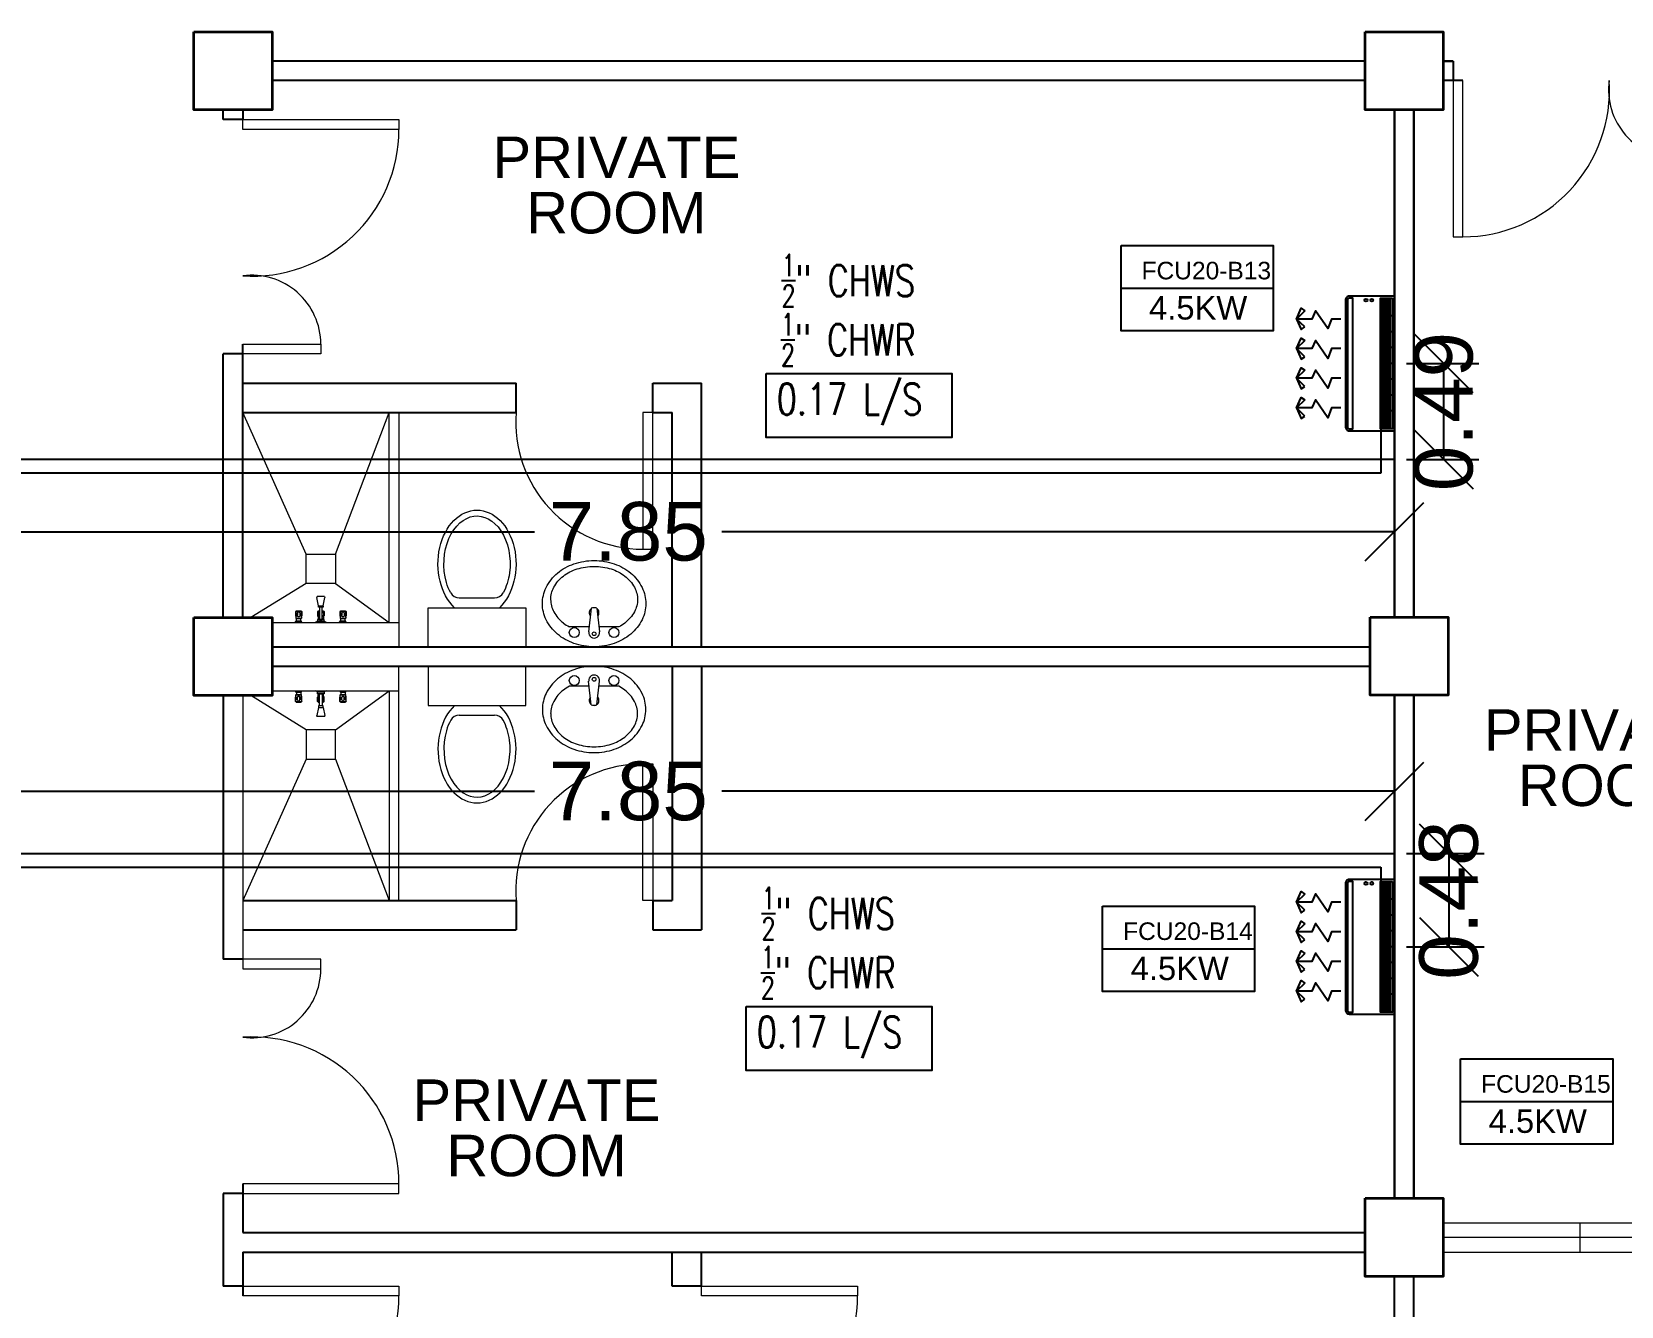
# Model space of a CAD drawing. Header units: millimetres. Extents: x 5 to 598, y 3 to 339.
# Drawn here: x 252.94 to 261.08, y 182.66 to 189.18 of the extents above; entities that cross this region are included whole.
import ezdxf

# ---------------------------------------------------------------- set-up
doc = ezdxf.new("R2010")
doc.units = ezdxf.units.MM
doc.header["$MEASUREMENT"] = 0
for name, color, linetype in [('AIR', 7, 'Continuous'), ('fcu line', 7, 'Continuous'), ('fcu return', 7, 'Continuous'), ('label', 7, 'Continuous'), ('Legends', 7, 'Continuous'), ('pipe label', 7, 'Continuous')]:
    doc.layers.add(name, color=color, linetype=linetype)
doc.styles.add('Arch-Dim', font='simplex.shx', dxfattribs={"width": 0.75})
doc.styles.get("Standard").update_dxf_attribs({"font": 'arial.ttf'})
doc.styles.add('SWISSLT175', font='swissl.ttf', dxfattribs={"height": 0.175})
doc.dimstyles.new('Copy of dimension', dxfattribs={"dimtxt": 0.3, "dimasz": 0.3, "dimexe": 0.18, "dimexo": 0.0625, "dimgap": 0.09, "dimtad": 0, "dimzin": 0, "dimdsep": 46, "dimtxsty": 'Standard', "dimblk": 'OBLIQUE', "dimcen": 0.09, "dimclrd": 256, "dimclre": 256, "dimclrt": 256, "dimadec": 0, "dimazin": 0, "dimtfac": 1, "dimtofl": 0, "dimtmove": 0, "dimatfit": 3, "dimldrblk": 'OBLIQUE', "dimfxl": 1, "dimtolj": 1, "dimtzin": 0, "dimarcsym": 0})

# ---------------------------------------------------------------- blocks, each defined once
blk = doc.blocks.new('CARRIER-S30-32 (FCD)')
at = {"layer": 'AIR'}
for p, q in [((0.825, -0.05), (-0.825, -0.05)), ((0.825, -0.075), (-0.825, -0.075)), ((0.825, -0.1), (-0.825, -0.1)), ((0.825, -0.125), (-0.825, -0.125)), ((0.825, -0.15), (-0.825, -0.15)), ((-0.6, -0.025), (-0.6, -0.175)), ((-0.4, -0.025), (-0.4, -0.175)), ((-0.2, -0.025), (-0.2, -0.175)), ((0, -0.025), (0, -0.175)), ((0.2, -0.025), (0.2, -0.175)), ((0.4, -0.025), (0.4, -0.175)), ((0.6, -0.025), (0.6, -0.175))]:
    blk.add_line(p, q, dxfattribs=at)
for points in [[(-0.8, -0.62), (0.8, -0.62, 0.414214), (0.85, -0.57), (0.85, 0), (-0.85, 0), (-0.85, -0.57, 0.414214)], [(-0.8, -0.595), (0.8, -0.595, 0.414214), (0.825, -0.57), (0.825, -0.525), (-0.825, -0.525), (-0.825, -0.57, 0.414214)]]:
    blk.add_lwpolyline(points, format="xyb", close=True, dxfattribs=at)
for points in [[(-0.825, -0.025), (0.825, -0.025), (0.825, -0.175), (-0.825, -0.175)], [(-0.664, -1.134), (-0.562, -1.239), (-0.697, -1.177)], [(-0.461, -1.134), (-0.562, -1.239), (-0.428, -1.177)], [(-0.289, -1.134), (-0.188, -1.239), (-0.322, -1.177)], [(-0.086, -1.134), (-0.188, -1.239), (-0.053, -1.177)], [(0.086, -1.134), (0.187, -1.239), (0.053, -1.177)], [(0.289, -1.134), (0.187, -1.239), (0.322, -1.177)], [(0.461, -1.134), (0.562, -1.239), (0.428, -1.177)], [(0.664, -1.134), (0.562, -1.239), (0.697, -1.177)]]:
    blk.add_lwpolyline(points, close=True, dxfattribs=at)
for points in [[(-0.562, -0.678), (-0.562, -0.794), (-0.44, -0.843), (-0.667, -0.996), (-0.562, -1.044), (-0.562, -1.239)], [(-0.188, -0.678), (-0.188, -0.794), (-0.065, -0.843), (-0.292, -0.996), (-0.188, -1.044), (-0.188, -1.239)], [(0.187, -0.678), (0.187, -0.794), (0.31, -0.843), (0.083, -0.996), (0.187, -1.044), (0.187, -1.239)], [(0.562, -0.678), (0.562, -0.794), (0.685, -0.843), (0.458, -0.996), (0.562, -1.044), (0.562, -1.239)]]:
    blk.add_lwpolyline(points, dxfattribs=at)
for centre in [(-0.8, -0.285), (-0.8, -0.36)]:
    blk.add_circle(centre, 0.0187, dxfattribs=at)
blk = doc.blocks.new('_Oblique')
at = {"color": 0, "linetype": 'ByBlock', "lineweight": -2}
blk.add_line((-0.5, -0.5), (0.5, 0.5), dxfattribs=at)
blk = doc.blocks.new('*D134')
at = {"layer": 'Defpoints', "color": 0, "transparency": 16777216}
for p in [(252.0691, 186.9932), (259.9191, 186.9932), (259.9191, 186.6238)]:
    blk.add_point(p, dxfattribs=at)
at = {"layer": 'Legends', "lineweight": -2, "transparency": 16777216}
for p, q in [((252.0691, 186.9307), (252.0691, 186.4438)), ((259.9191, 186.9307), (259.9191, 186.4438)), ((252.0691, 186.6238), (255.5145, 186.6238)), ((259.9191, 186.6238), (256.4736, 186.6238))]:
    blk.add_line(p, q, dxfattribs=at)
at = {"layer": 'Legends', "lineweight": -2, "transparency": 16777216, "xscale": 0.3, "yscale": 0.3, "zscale": 0.3, "rotation": 180}
blk.add_blockref('_Oblique', (252.0691, 186.6238), dxfattribs=at)
at = {"layer": 'Legends', "lineweight": -2, "transparency": 16777216, "xscale": 0.3, "yscale": 0.3, "zscale": 0.3}
blk.add_blockref('_Oblique', (259.9191, 186.6238), dxfattribs=at)
at = {"layer": 'Legends', "transparency": 16777216, "insert": (255.9941, 186.6238), "char_height": 0.3, "attachment_point": 5}
blk.add_mtext('\\A1;7.85', dxfattribs=at)
blk = doc.blocks.new('*D135')
at = {"layer": 'Defpoints', "color": 0, "transparency": 16777216}
for p in [(259.9191, 187.4854), (260.1719, 187.4854), (259.9191, 186.9932)]:
    blk.add_point(p, dxfattribs=at)
at = {"layer": 'Legends', "lineweight": -2, "transparency": 16777216}
for p, q in [((259.9816, 187.4854), (260.3519, 187.4854)), ((260.1719, 186.9932), (260.1719, 187.4854)), ((259.9816, 186.9932), (260.3519, 186.9932))]:
    blk.add_line(p, q, dxfattribs=at)
at = {"layer": 'Legends', "lineweight": -2, "transparency": 16777216, "xscale": 0.3, "yscale": 0.3, "zscale": 0.3}
for p, rotation in [((260.1719, 187.4854), 90), ((260.1719, 186.9932), 270)]:
    blk.add_blockref('_Oblique', p, dxfattribs=dict(at, rotation=rotation))
at = {"layer": 'Legends', "transparency": 16777216, "insert": (260.1719, 187.2393), "char_height": 0.3, "attachment_point": 5, "rotation": 90}
blk.add_mtext('\\A1;0.49', dxfattribs=at)
blk = doc.blocks.new('*D138')
at = {"layer": 'Defpoints', "color": 0, "transparency": 16777216}
for p in [(259.9191, 185.294), (252.0691, 184.9755), (259.9191, 184.9755)]:
    blk.add_point(p, dxfattribs=at)
at = {"layer": 'Legends', "lineweight": -2, "transparency": 16777216}
for p, q in [((252.0691, 185.038), (252.0691, 185.474)), ((259.9191, 185.038), (259.9191, 185.474)), ((252.0691, 185.294), (255.5145, 185.294)), ((259.9191, 185.294), (256.4736, 185.294))]:
    blk.add_line(p, q, dxfattribs=at)
at = {"layer": 'Legends', "lineweight": -2, "transparency": 16777216, "xscale": 0.3, "yscale": 0.3, "zscale": 0.3, "rotation": 180}
blk.add_blockref('_Oblique', (252.0691, 185.294), dxfattribs=at)
at = {"layer": 'Legends', "lineweight": -2, "transparency": 16777216, "xscale": 0.3, "yscale": 0.3, "zscale": 0.3}
blk.add_blockref('_Oblique', (259.9191, 185.294), dxfattribs=at)
at = {"layer": 'Legends', "transparency": 16777216, "insert": (255.9941, 185.294), "char_height": 0.3, "attachment_point": 5}
blk.add_mtext('\\A1;7.85', dxfattribs=at)
blk = doc.blocks.new('*D139')
at = {"layer": 'Defpoints', "color": 0, "transparency": 16777216}
for p in [(259.9191, 184.9755), (259.9191, 184.4979), (260.1982, 184.4979)]:
    blk.add_point(p, dxfattribs=at)
at = {"layer": 'Legends', "lineweight": -2, "transparency": 16777216}
for p, q in [((259.9816, 184.9755), (260.3782, 184.9755)), ((260.1982, 184.9755), (260.1982, 184.4979)), ((259.9816, 184.4979), (260.3782, 184.4979))]:
    blk.add_line(p, q, dxfattribs=at)
at = {"layer": 'Legends', "lineweight": -2, "transparency": 16777216, "xscale": 0.3, "yscale": 0.3, "zscale": 0.3}
for p, rotation in [((260.1982, 184.9755), 90), ((260.1982, 184.4979), 270)]:
    blk.add_blockref('_Oblique', p, dxfattribs=dict(at, rotation=rotation))
at = {"layer": 'Legends', "transparency": 16777216, "insert": (260.1982, 184.7367), "char_height": 0.3, "attachment_point": 5, "rotation": 90}
blk.add_mtext('\\A1;0.48', dxfattribs=at)

msp = doc.modelspace()

# ---------------------------------------------------------------- linework, layer by layer
at = {"color": 8, "lineweight": 25}
for p, q in [((259.7691, 189.0343), (254.1691, 189.0343)), ((260.2191, 189.0343), (260.1691, 189.0343)), ((260.1691, 189.0343), (260.2191, 189.0343)), ((260.2191, 189.0343), (260.2191, 188.9343)), ((259.7691, 188.9343), (254.1691, 188.9343)), ((260.2691, 188.9343), (260.1691, 188.9343)), ((253.9191, 188.7343), (253.9191, 188.7843)), ((254.0191, 188.7843), (254.0191, 188.7343)), ((259.9191, 186.1864), (259.9191, 188.7843)), ((259.9191, 188.7843), (259.9191, 186.1864)), ((260.0191, 186.1864), (260.0191, 188.7843)), ((260.0191, 188.7843), (260.0191, 186.1864)), ((254.0191, 188.7343), (253.9191, 188.7343)), ((253.9191, 186.1843), (253.9191, 187.5343)), ((254.0191, 187.5343), (253.9191, 187.5343)), ((253.9191, 186.1843), (253.9191, 187.5343)), ((254.0191, 186.1843), (254.0191, 187.5843)), ((254.1691, 186.0343), (259.794, 186.0343)), ((254.1691, 185.9343), (259.794, 185.9343)), ((253.9191, 185.7843), (253.9191, 184.4343)), ((259.9191, 183.2093), (259.9191, 185.7864)), ((259.9191, 185.7864), (259.9191, 183.2093)), ((260.0191, 183.2093), (260.0191, 185.7864)), ((260.0191, 185.7864), (260.0191, 183.2093)), ((254.0191, 184.4343), (253.9191, 184.4343)), ((254.0191, 183.2843), (254.0191, 183.0343)), ((253.9191, 183.2343), (253.9191, 182.9843)), ((254.0191, 183.2343), (253.9191, 183.2343)), ((253.9191, 182.9843), (253.9191, 182.7593)), ((254.0191, 183.0343), (259.7691, 183.0343)), ((254.0191, 182.9343), (254.0191, 182.7093)), ((254.0191, 182.9343), (259.7691, 182.9343)), ((259.9191, 180.1864), (259.9191, 182.8093)), ((260.0191, 180.1864), (260.0191, 182.8093)), ((254.0191, 182.7593), (253.9191, 182.7593))]:
    msp.add_line(p, q, dxfattribs=at)
at = {"color": 8, "lineweight": 25, "ltscale": 0.3}
for p, q in [((254.0191, 187.3843), (255.4191, 187.3843)), ((255.4191, 187.2343), (255.4191, 187.3843)), ((256.1191, 187.3843), (256.3691, 187.3843)), ((256.1191, 187.2343), (256.1191, 187.3843)), ((256.3691, 186.0343), (256.3691, 187.3843)), ((254.0191, 187.2343), (255.4191, 187.2343)), ((256.1191, 187.2343), (256.2191, 187.2343)), ((256.2191, 186.0343), (256.2191, 187.2343)), ((256.2191, 185.9343), (256.2191, 184.7343)), ((256.3691, 185.9343), (256.3691, 184.5843)), ((254.0191, 184.7343), (255.4191, 184.7343)), ((255.4191, 184.7343), (255.4191, 184.5843)), ((256.1191, 184.7343), (256.2191, 184.7343)), ((256.1191, 184.7343), (256.1191, 184.5843)), ((254.0191, 184.5843), (255.4191, 184.5843)), ((256.1191, 184.5843), (256.3691, 184.5843))]:
    msp.add_line(p, q, dxfattribs=at)
at = {"color": 8, "lineweight": 9, "ltscale": 0.3}
for p, q in [((254.3441, 186.5093), (254.0191, 187.2343)), ((254.4941, 186.5093), (254.7691, 187.2343)), ((254.3441, 186.3593), (254.0597, 186.1843)), ((254.4941, 186.3593), (254.7691, 186.1593)), ((254.4941, 185.6093), (254.7691, 185.8093)), ((254.3441, 185.6093), (254.0597, 185.7843)), ((254.3441, 185.4593), (254.0191, 184.7343)), ((254.4941, 185.4593), (254.7691, 184.7343))]:
    msp.add_line(p, q, dxfattribs=at)
at = {"color": 8, "lineweight": 9}
for p, q in [((253.9191, 186.2343), (253.9191, 186.1843)), ((254.0191, 186.2843), (254.0191, 186.1843)), ((254.2923, 186.2165), (254.2887, 186.2146)), ((254.2923, 186.218), (254.3185, 186.218)), ((254.2923, 186.218), (254.2923, 186.2165)), ((254.2923, 186.2165), (254.3185, 186.2165)), ((254.3185, 186.218), (254.3185, 186.2165)), ((254.3185, 186.2165), (254.3221, 186.2146)), ((254.4067, 186.2447), (254.3982, 186.2866)), ((254.4384, 186.2912), (254.3997, 186.2912)), ((254.406, 186.2165), (254.4024, 186.2146)), ((254.406, 186.2181), (254.4115, 186.2181)), ((254.406, 186.2181), (254.406, 186.2165)), ((254.406, 186.2165), (254.4115, 186.2165)), ((254.4067, 186.2371), (254.4067, 186.2447)), ((254.4067, 186.2447), (254.4314, 186.2447)), ((254.4067, 186.2447), (254.4314, 186.2447)), ((254.4314, 186.2372), (254.4067, 186.2371)), ((254.4115, 186.2371), (254.4115, 186.1748)), ((254.4266, 186.1748), (254.4266, 186.2372)), ((254.4266, 186.2181), (254.4321, 186.2181)), ((254.4266, 186.2165), (254.4321, 186.2165)), ((254.4314, 186.2447), (254.4399, 186.2867)), ((254.4314, 186.2447), (254.4314, 186.2372)), ((254.4321, 186.2181), (254.4321, 186.2165)), ((254.4321, 186.2165), (254.4357, 186.2146)), ((254.5196, 186.2166), (254.516, 186.2147)), ((254.5196, 186.2181), (254.5196, 186.2166)), ((254.5196, 186.2181), (254.5457, 186.2181)), ((254.5196, 186.2166), (254.5457, 186.2166)), ((254.5457, 186.2181), (254.5457, 186.2166)), ((254.5457, 186.2166), (254.5493, 186.2147)), ((254.9691, 186.0343), (254.9691, 186.2343)), ((254.9691, 186.2343), (255.4691, 186.2343)), ((255.1285, 186.2843), (255.3094, 186.2843)), ((255.4691, 186.2343), (255.4691, 186.0343)), ((255.8046, 186.2322), (255.7912, 186.1104)), ((255.8336, 186.2322), (255.8469, 186.1104)), ((254.1691, 186.1593), (254.8191, 186.1593)), ((254.2884, 186.1601), (254.2918, 186.1669)), ((254.2884, 186.1601), (254.3225, 186.1601)), ((254.2884, 186.1601), (254.2884, 186.1593)), ((254.2884, 186.1593), (254.3225, 186.1593)), ((254.2887, 186.2146), (254.3221, 186.2146)), ((254.2887, 186.2146), (254.2887, 186.1927)), ((254.2887, 186.1927), (254.2909, 186.1886)), ((254.2914, 186.1868), (254.2914, 186.1809)), ((254.2914, 186.1809), (254.2922, 186.1786)), ((254.2914, 186.1809), (254.3194, 186.1809)), ((254.2918, 186.1669), (254.3191, 186.1669)), ((254.2922, 186.1927), (254.2995, 186.1927)), ((254.2922, 186.1786), (254.3187, 186.1786)), ((254.2923, 186.2058), (254.2923, 186.1937)), ((254.2941, 186.1669), (254.294, 186.1786)), ((254.2993, 186.2059), (254.2994, 186.1938)), ((254.3186, 186.1927), (254.3113, 186.1927)), ((254.3115, 186.2059), (254.3115, 186.1938)), ((254.3168, 186.1669), (254.3168, 186.1786)), ((254.3185, 186.2058), (254.3185, 186.1937)), ((254.3194, 186.1809), (254.3187, 186.1786)), ((254.3225, 186.1601), (254.3191, 186.1669)), ((254.3194, 186.1868), (254.3194, 186.1809)), ((254.3221, 186.1927), (254.3199, 186.1886)), ((254.3221, 186.2146), (254.3221, 186.1927)), ((254.3225, 186.1601), (254.3225, 186.1593)), ((254.4017, 186.1651), (254.3901, 186.1593)), ((254.3901, 186.1593), (254.448, 186.1593)), ((254.4364, 186.1748), (254.4017, 186.1748)), ((254.4017, 186.1748), (254.4017, 186.1651)), ((254.4364, 186.1651), (254.4017, 186.1651)), ((254.4017, 186.1651), (254.4364, 186.1651)), ((254.4024, 186.2146), (254.4115, 186.2146)), ((254.4024, 186.2146), (254.4024, 186.1927)), ((254.4024, 186.1927), (254.4046, 186.1886)), ((254.405, 186.1868), (254.405, 186.1809)), ((254.405, 186.1809), (254.4115, 186.1809)), ((254.405, 186.1809), (254.4058, 186.1787)), ((254.4058, 186.1927), (254.4115, 186.1927)), ((254.4058, 186.1787), (254.4115, 186.1787)), ((254.406, 186.2058), (254.406, 186.1937)), ((254.4077, 186.1748), (254.4077, 186.1787)), ((254.4115, 186.1748), (254.4266, 186.1748)), ((254.4266, 186.2146), (254.4357, 186.2146)), ((254.4323, 186.1927), (254.4266, 186.1927)), ((254.4266, 186.1809), (254.4331, 186.1809)), ((254.4266, 186.1787), (254.4323, 186.1787)), ((254.4304, 186.1748), (254.4304, 186.1787)), ((254.4321, 186.2058), (254.4321, 186.1937)), ((254.4331, 186.1809), (254.4323, 186.1787)), ((254.4331, 186.1868), (254.4331, 186.1809)), ((254.4357, 186.1927), (254.4335, 186.1886)), ((254.4357, 186.2146), (254.4357, 186.1927)), ((254.4364, 186.1651), (254.4364, 186.1748)), ((254.448, 186.1593), (254.4364, 186.1651)), ((254.5156, 186.1601), (254.5191, 186.1669)), ((254.5156, 186.1601), (254.5156, 186.1594)), ((254.5156, 186.1601), (254.5497, 186.1601)), ((254.5156, 186.1594), (254.5497, 186.1594)), ((254.516, 186.2147), (254.516, 186.1927)), ((254.516, 186.2147), (254.5493, 186.2147)), ((254.516, 186.1927), (254.5182, 186.1886)), ((254.5187, 186.1868), (254.5187, 186.1809)), ((254.5187, 186.1809), (254.5467, 186.1809)), ((254.5187, 186.1809), (254.5194, 186.1787)), ((254.5191, 186.1669), (254.5463, 186.1669)), ((254.5194, 186.1787), (254.5459, 186.1787)), ((254.5195, 186.1927), (254.5268, 186.1927)), ((254.5196, 186.2058), (254.5196, 186.1937)), ((254.5213, 186.1669), (254.5213, 186.1787)), ((254.5266, 186.2059), (254.5266, 186.1938)), ((254.5459, 186.1927), (254.5386, 186.1927)), ((254.5387, 186.2059), (254.5387, 186.1938)), ((254.5441, 186.1669), (254.544, 186.1787)), ((254.5458, 186.2058), (254.5458, 186.1937)), ((254.5467, 186.1809), (254.5459, 186.1787)), ((254.5497, 186.1601), (254.5463, 186.1669)), ((254.5467, 186.1868), (254.5467, 186.1809)), ((254.5494, 186.1927), (254.5472, 186.1886)), ((254.5493, 186.2147), (254.5494, 186.1927)), ((254.5497, 186.1601), (254.5497, 186.1594)), ((255.7947, 186.1363), (255.6924, 186.1363)), ((255.4691, 186.0343), (254.9691, 186.0343)), ((254.9691, 185.9343), (254.9691, 185.7343)), ((255.4691, 185.9343), (254.9691, 185.9343)), ((255.4691, 185.7343), (255.4691, 185.9343)), ((254.1691, 185.8093), (254.8191, 185.8093)), ((254.2884, 185.8094), (254.3225, 185.8094)), ((254.2884, 185.8086), (254.2884, 185.8094)), ((254.2884, 185.8086), (254.3225, 185.8086)), ((254.2884, 185.8086), (254.2918, 185.8018)), ((254.3225, 185.8086), (254.3191, 185.8018)), ((254.3225, 185.8086), (254.3225, 185.8094)), ((254.4017, 185.8036), (254.3901, 185.8093)), ((254.3901, 185.8093), (254.448, 185.8093)), ((254.448, 185.8093), (254.4364, 185.8036)), ((254.5156, 185.8086), (254.5156, 185.8093)), ((254.5156, 185.8093), (254.5497, 185.8093)), ((254.5156, 185.8086), (254.5191, 185.8018)), ((254.5156, 185.8086), (254.5497, 185.8086)), ((254.5497, 185.8086), (254.5463, 185.8018)), ((254.5497, 185.8086), (254.5497, 185.8093)), ((255.7947, 185.8323), (255.6924, 185.8323)), ((255.8046, 185.7365), (255.7912, 185.8583)), ((255.8336, 185.7365), (255.8469, 185.8583)), ((254.2887, 185.776), (254.2909, 185.7801)), ((254.2887, 185.7541), (254.2887, 185.776)), ((254.2887, 185.7541), (254.3221, 185.7541)), ((254.2923, 185.7522), (254.2887, 185.7541)), ((254.2914, 185.7878), (254.2922, 185.79)), ((254.2914, 185.7878), (254.3194, 185.7878)), ((254.2914, 185.7819), (254.2914, 185.7878)), ((254.2918, 185.8018), (254.3191, 185.8018)), ((254.2922, 185.79), (254.3187, 185.79)), ((254.2922, 185.776), (254.2995, 185.776)), ((254.2923, 185.7629), (254.2923, 185.775)), ((254.2923, 185.7522), (254.3185, 185.7522)), ((254.2923, 185.7506), (254.2923, 185.7522)), ((254.2923, 185.7506), (254.3185, 185.7506)), ((254.2941, 185.8018), (254.294, 185.79)), ((254.2993, 185.7628), (254.2994, 185.7749)), ((254.3186, 185.776), (254.3113, 185.776)), ((254.3115, 185.7628), (254.3115, 185.7749)), ((254.3168, 185.8018), (254.3168, 185.79)), ((254.3185, 185.7629), (254.3185, 185.775)), ((254.3185, 185.7522), (254.3221, 185.7541)), ((254.3185, 185.7506), (254.3185, 185.7522)), ((254.3194, 185.7878), (254.3187, 185.79)), ((254.3194, 185.7819), (254.3194, 185.7878)), ((254.3221, 185.776), (254.3199, 185.7801)), ((254.3221, 185.7541), (254.3221, 185.776)), ((254.4364, 185.8036), (254.4017, 185.8036)), ((254.4017, 185.7939), (254.4017, 185.8036)), ((254.4017, 185.8036), (254.4364, 185.8036)), ((254.4364, 185.7939), (254.4017, 185.7939)), ((254.4024, 185.776), (254.4046, 185.7801)), ((254.4024, 185.754), (254.4024, 185.776)), ((254.4024, 185.754), (254.4115, 185.754)), ((254.406, 185.7521), (254.4024, 185.754)), ((254.405, 185.7878), (254.4058, 185.79)), ((254.405, 185.7878), (254.4115, 185.7878)), ((254.405, 185.7819), (254.405, 185.7878)), ((254.4058, 185.79), (254.4115, 185.79)), ((254.4058, 185.776), (254.4115, 185.776)), ((254.406, 185.7629), (254.406, 185.775)), ((254.406, 185.7521), (254.4115, 185.7521)), ((254.406, 185.7506), (254.406, 185.7521)), ((254.406, 185.7506), (254.4115, 185.7506)), ((254.4067, 185.7315), (254.4067, 185.724)), ((254.4314, 185.7315), (254.4067, 185.7315)), ((254.4077, 185.7939), (254.4077, 185.79)), ((254.4115, 185.7315), (254.4115, 185.7939)), ((254.4115, 185.7939), (254.4266, 185.7939)), ((254.4266, 185.7939), (254.4266, 185.7315)), ((254.4266, 185.79), (254.4323, 185.79)), ((254.4266, 185.7878), (254.4331, 185.7878)), ((254.4323, 185.776), (254.4266, 185.776)), ((254.4266, 185.754), (254.4357, 185.754)), ((254.4266, 185.7521), (254.4321, 185.7521)), ((254.4266, 185.7506), (254.4321, 185.7506)), ((254.4304, 185.7939), (254.4304, 185.79)), ((254.4314, 185.724), (254.4314, 185.7315)), ((254.4321, 185.7629), (254.4321, 185.775)), ((254.4321, 185.7521), (254.4357, 185.754)), ((254.4321, 185.7506), (254.4321, 185.7521)), ((254.4331, 185.7878), (254.4323, 185.79)), ((254.4331, 185.7819), (254.4331, 185.7878)), ((254.4357, 185.776), (254.4335, 185.7801)), ((254.4357, 185.754), (254.4357, 185.776)), ((254.4364, 185.8036), (254.4364, 185.7939)), ((254.516, 185.776), (254.5182, 185.7801)), ((254.516, 185.754), (254.516, 185.776)), ((254.5196, 185.7521), (254.516, 185.754)), ((254.516, 185.754), (254.5493, 185.754)), ((254.5187, 185.7877), (254.5194, 185.79)), ((254.5187, 185.7819), (254.5187, 185.7877)), ((254.5187, 185.7877), (254.5467, 185.7877)), ((254.5191, 185.8018), (254.5463, 185.8018)), ((254.5194, 185.79), (254.5459, 185.79)), ((254.5195, 185.776), (254.5268, 185.776)), ((254.5196, 185.7629), (254.5196, 185.775)), ((254.5196, 185.7506), (254.5196, 185.7521)), ((254.5196, 185.7521), (254.5457, 185.7521)), ((254.5196, 185.7506), (254.5457, 185.7506)), ((254.5213, 185.8018), (254.5213, 185.79)), ((254.5266, 185.7627), (254.5266, 185.7749)), ((254.5459, 185.776), (254.5386, 185.776)), ((254.5387, 185.7627), (254.5387, 185.7749)), ((254.5441, 185.8018), (254.544, 185.79)), ((254.5457, 185.7506), (254.5457, 185.7521)), ((254.5458, 185.7628), (254.5458, 185.775)), ((254.5457, 185.7521), (254.5493, 185.754)), ((254.5467, 185.7877), (254.5459, 185.79)), ((254.5467, 185.7819), (254.5467, 185.7877)), ((254.5494, 185.776), (254.5472, 185.7801)), ((254.5493, 185.754), (254.5494, 185.776)), ((254.9691, 185.7343), (255.4691, 185.7343)), ((254.4067, 185.724), (254.3982, 185.682)), ((254.4384, 185.6775), (254.3997, 185.6775)), ((254.4067, 185.724), (254.4314, 185.724)), ((254.4067, 185.724), (254.4314, 185.724)), ((254.4314, 185.724), (254.4399, 185.682)), ((255.1285, 185.6843), (255.3094, 185.6843)), ((260.1691, 183.0843), (262.9191, 183.0843)), ((260.1691, 183.0843), (260.1691, 182.9343)), ((260.8691, 183.0843), (260.8691, 182.9343)), ((261.5691, 183.0093), (260.1691, 183.0093)), ((260.1691, 182.9343), (263.0191, 182.9343)), ((253.9191, 182.7593), (253.9191, 182.8093))]:
    msp.add_line(p, q, dxfattribs=at)
at = {"color": 8, "lineweight": 13}
for p, q in [((254.0191, 185.7843), (254.0191, 184.3843)), ((254.0191, 182.8093), (254.0191, 182.7593))]:
    msp.add_line(p, q, dxfattribs=at)
at = {"color": 8, "linetype": 'Continuous', "lineweight": 25}
for p, q in [((256.2191, 182.7593), (256.2191, 182.9343)), ((256.3691, 182.7593), (256.3691, 182.9343)), ((256.3691, 182.7593), (256.2191, 182.7593))]:
    msp.add_line(p, q, dxfattribs=at)
at = {"color": 8, "lineweight": 35}
for points in [[(253.7691, 189.1843), (254.1691, 189.1843), (254.1691, 188.7843), (253.7691, 188.7843)], [(259.7691, 189.1843), (260.1691, 189.1843), (260.1691, 188.7843), (259.7691, 188.7843)], [(253.7691, 186.1843), (254.1691, 186.1843), (254.1691, 185.7843), (253.7691, 185.7843)], [(259.794, 186.1864), (260.194, 186.1864), (260.194, 185.7864), (259.794, 185.7864)], [(259.7691, 183.2093), (260.1691, 183.2093), (260.1691, 182.8093), (259.7691, 182.8093)]]:
    msp.add_lwpolyline(points, close=True, dxfattribs=at)
at = {"color": 8, "lineweight": 13, "ltscale": 0.03}
for points in [[(260.2691, 188.9343), (260.2191, 188.9343), (260.2191, 188.1343), (260.2691, 188.1343)], [(254.0191, 188.6843), (254.0191, 188.7343), (254.8191, 188.7343), (254.8191, 188.6843)], [(254.0191, 187.5343), (254.0191, 187.5843), (254.4191, 187.5843), (254.4191, 187.5343)], [(256.1191, 187.2343), (256.0691, 187.2343), (256.0691, 186.5343), (256.1191, 186.5343)], [(256.1191, 184.7343), (256.0691, 184.7343), (256.0691, 185.4343), (256.1191, 185.4343)], [(254.0191, 184.4343), (254.0191, 184.3843), (254.4191, 184.3843), (254.4191, 184.4343)], [(254.0191, 183.2843), (254.0191, 183.2343), (254.8191, 183.2343), (254.8191, 183.2843)], [(254.0191, 182.7093), (254.0191, 182.7593), (254.8191, 182.7593), (254.8191, 182.7093)], [(256.3691, 182.7093), (256.3691, 182.7593), (257.1691, 182.7593), (257.1691, 182.7093)]]:
    msp.add_lwpolyline(points, close=True, dxfattribs=at)
at = {"color": 8, "lineweight": 9, "ltscale": 0.3}
for points in [[(254.7691, 186.1593), (254.7691, 187.2343), (254.8191, 187.2343), (254.8191, 186.0343), (254.8191, 186.0343)], [(254.7691, 185.8093), (254.7691, 184.7343), (254.8191, 184.7343), (254.8191, 185.9343), (254.8191, 185.9343)]]:
    msp.add_lwpolyline(points, dxfattribs=at)
at = {"color": 8, "lineweight": 9, "ltscale": 0.03}
for points in [[(254.4941, 186.3593), (254.3441, 186.3593), (254.3441, 186.5093), (254.4941, 186.5093)], [(254.4941, 185.6093), (254.3441, 185.6093), (254.3441, 185.4593), (254.4941, 185.4593)]]:
    msp.add_lwpolyline(points, close=True, dxfattribs=at)
at = {"color": 8, "lineweight": 9}
for points in [[(255.5541, 186.2553, -0.11576), (255.5734, 186.3378, -0.104047), (255.6317, 186.4116, -0.090875), (255.7156, 186.459, -0.083344), (255.8191, 186.4763, -0.083344), (255.9225, 186.459, -0.090875), (256.0064, 186.4116, -0.104047), (256.0647, 186.3378, -0.11576), (256.0841, 186.2553, -0.11576), (256.0647, 186.1729, -0.104047), (256.0064, 186.0991, -0.090875), (255.9225, 186.0517, -0.083344), (255.8191, 186.0343, -0.083344), (255.7156, 186.0517, -0.090875), (255.6317, 186.0991, -0.104047), (255.5734, 186.1729, -0.11576)], [(255.5541, 185.7133, 0.11576), (255.5734, 185.6309, 0.104047), (255.6317, 185.5571, 0.090875), (255.7156, 185.5097, 0.083344), (255.8191, 185.4923, 0.083344), (255.9225, 185.5097, 0.090875), (256.0064, 185.5571, 0.104047), (256.0647, 185.6309, 0.11576), (256.0841, 185.7133, 0.11576), (256.0647, 185.7958, 0.104047), (256.0064, 185.8696, 0.090875), (255.9225, 185.917, 0.083344), (255.8191, 185.9343, 0.083344), (255.7156, 185.917, 0.090875), (255.6317, 185.8696, 0.104047), (255.5734, 185.7958, 0.11576)]]:
    msp.add_lwpolyline(points, format="xyb", close=True, dxfattribs=at)
for points in [[(255.5966, 186.2763, -0.124838), (255.6124, 186.3389, -0.105788), (255.6617, 186.3966, -0.086697), (255.7315, 186.4328, -0.076776), (255.8191, 186.4463, -0.076776), (255.9066, 186.4328, -0.086697), (255.9764, 186.3966, -0.105788), (256.0257, 186.3389, -0.124838), (256.0416, 186.2763, -0.124838), (256.0257, 186.2138, -0.105788), (255.9764, 186.1561, -0.040067), (255.9457, 186.1363), (255.8434, 186.1363, -0.040067)], [(255.5966, 185.6923, 0.124838), (255.6124, 185.6298, 0.105788), (255.6617, 185.5721, 0.086697), (255.7315, 185.5359, 0.076776), (255.8191, 185.5223, 0.076776), (255.9066, 185.5359, 0.086697), (255.9764, 185.5721, 0.105788), (256.0257, 185.6298, 0.124838), (256.0416, 185.6923, 0.124838), (256.0257, 185.7549, 0.105788), (255.9764, 185.8126, 0.040067), (255.9457, 185.8323), (255.8434, 185.8323, 0.040067)]]:
    msp.add_lwpolyline(points, format="xyb", dxfattribs=at)
for centre, radius in [((255.7175, 186.1073), 0.0255), ((255.8191, 186.1008), 0.0095), ((255.9207, 186.1073), 0.0255), ((255.7175, 185.8613), 0.0255), ((255.8191, 185.8678), 0.0095), ((255.9207, 185.8613), 0.0255)]:
    msp.add_circle(centre, radius, dxfattribs=at)
at = {"color": 8, "lineweight": 13, "ltscale": 0.03}
for centre, radius, start, end in [((260.2691, 188.8859), 0.7516, 270, 3.69522), ((261.3691, 188.8875), 0.3531, 172.37185, 270), ((254.0675, 188.6843), 0.7516, 266.30478, 0), ((254.0659, 187.5843), 0.3531, 0, 97.62815), ((256.0691, 187.1861), 0.6518, 175.75781, 270), ((256.0691, 184.7826), 0.6518, 90, 184.24219), ((254.0659, 184.3843), 0.3531, 262.37185, 0), ((254.0675, 183.2843), 0.7516, 0, 93.69522), ((254.0675, 182.7093), 0.7516, 266.30478, 0), ((256.4175, 182.7093), 0.7516, 266.30478, 0)]:
    msp.add_arc(centre, radius, start, end, dxfattribs=at)
at = {"color": 8, "lineweight": 9}
for centre, radius, start, end in [((255.1285, 186.3343), 0.05, 208.15006, 270), ((255.3094, 186.3343), 0.05, 270, 331.99164), ((255.7278, 186.2763), 0.1313, 180, 208.46356), ((255.8191, 186.2093), 0.025, 126.30681, 221.20218), ((255.8191, 186.1385), 0.0948, 81.20259, 98.79741), ((255.8191, 186.2093), 0.025, 71.37929, 108.62071), ((255.8191, 186.2093), 0.025, 318.79782, 53.69319), ((255.7718, 186.3002), 0.1812, 208.46356, 232.61855), ((255.8004, 186.3376), 0.2284, 232.61855, 241.79625), ((255.8191, 186.1073), 0.028, 173.75449, 6.24551), ((255.8191, 185.8613), 0.028, 353.75449, 186.24551), ((255.7718, 185.6685), 0.1812, 127.38145, 151.53644), ((255.8004, 185.6311), 0.2284, 118.20375, 127.38145), ((255.7278, 185.6923), 0.1313, 151.53644, 180), ((255.8191, 185.7594), 0.025, 138.79782, 233.69319), ((255.8191, 185.8302), 0.0948, 261.20259, 278.79741), ((255.8191, 185.7594), 0.025, 251.37929, 288.62071), ((255.8191, 185.7594), 0.025, 306.30681, 41.20218), ((255.1285, 185.6343), 0.05, 90, 151.84994), ((255.3094, 185.6343), 0.05, 28.00836, 90)]:
    msp.add_arc(centre, radius, start, end, dxfattribs=at)
at = {"color": 8, "lineweight": 9, "extrusion": (0, 0, -1)}
msp.add_ellipse((255.2191, 186.4593), major_axis=(0, -0.275), ratio=0.727273, start_param=0.612555, end_param=5.670631, dxfattribs=at)
at = {"color": 8, "lineweight": 9}
for centre, major_axis, ratio, start_param, end_param in [((254.4017, 186.288), (-0.00268, 0.00268), 1, -0.216453, 1.153609), ((254.2797, 185.7637), (0.00896, 0.00896), 1, -1.559299, -0.848214), ((254.2772, 185.769), (0.0118, 0.0118), 1, -0.264769, -0.132543), ((254.2876, 185.7819), (0.00268, -0.00268), 1, 0.291344, 0.785286), ((254.2885, 185.775), (0.00268, 0.00268), 1, -0.785511, -0.157871), ((254.3098, 185.7635), (0.00738, -0.00738), 1, 4.000472, 4.78527), ((254.3031, 185.7749), (0.00268, -0.00268), 1, 3.299239, 3.926878), ((254.3102, 185.7698), (0.00887, 0.00887), 1, 1.36743, 1.728443), ((254.3054, 185.7585), (0.00268, -0.00268), 1, 4.78527, 6.21008), ((254.3054, 185.7771), (0.00268, 0.00268), 1, 0.203142, 1.36743), ((254.3006, 185.7698), (0.00887, -0.00887), 1, 1.412925, 1.773938), ((254.3011, 185.7635), (0.00738, 0.00738), 1, 4.639283, 5.424081), ((254.3077, 185.7749), (0.00268, -0.00268), 1, 0.785286, 1.412925), ((254.3223, 185.775), (0.00268, -0.00268), 1, 3.299239, 3.926878), ((254.3311, 185.7637), (0.00896, -0.00896), 1, 3.989582, 4.700667), ((254.3337, 185.769), (0.0118, 0.0118), 1, 1.703115, 1.83534), ((254.3232, 185.7819), (0.00268, -0.00268), 1, 3.926878, 4.42082), ((254.3933, 185.7637), (0.00896, -0.00896), 1, 0.011497, 0.722582), ((254.3908, 185.7689), (0.0118, -0.0118), 1, 1.306028, 1.438253), ((254.4012, 185.7819), (0.00268, 0.00268), 1, -1.279452, -0.785511), ((254.4022, 185.775), (0.00268, 0.00268), 1, -0.785511, -0.157871), ((254.4359, 185.775), (0.00268, -0.00268), 1, 3.299239, 3.926878), ((254.4448, 185.7637), (0.00896, 0.00896), 1, 2.418785, 3.129871), ((254.4473, 185.7689), (0.0118, -0.0118), 1, 3.273911, 3.406137), ((254.4369, 185.7819), (0.00268, -0.00268), 1, 3.926878, 4.42082), ((254.5069, 185.7636), (0.00896, 0.00896), 1, -1.559299, -0.848214), ((254.5044, 185.7689), (0.0118, 0.0118), 1, -0.264769, -0.132543), ((254.5149, 185.7819), (0.00268, 0.00268), 1, -1.279452, -0.785511), ((254.5158, 185.775), (0.00268, -0.00268), 1, 0.785286, 1.412925), ((254.5304, 185.7749), (0.00268, -0.00268), 1, 3.299239, 3.926878), ((254.537, 185.7635), (0.00738, -0.00738), 1, 4.000472, 4.78527), ((254.5375, 185.7697), (0.00887, -0.00887), 1, 2.938226, 3.299239), ((254.5327, 185.7585), (0.00268, 0.00268), 1, 3.214474, 4.639283), ((254.5327, 185.7771), (0.00268, 0.00268), 1, 0.203142, 1.36743), ((254.5279, 185.7697), (0.00887, 0.00887), 1, -0.157871, 0.203142), ((254.5283, 185.7635), (0.00738, -0.00738), 1, 6.21008, 6.994878), ((254.535, 185.7749), (0.00268, -0.00268), 1, 0.785286, 1.412925), ((254.5496, 185.775), (0.00268, 0.00268), 1, 1.728443, 2.356082), ((254.5584, 185.7636), (0.00896, 0.00896), 1, 2.418785, 3.129871), ((254.5609, 185.7689), (0.0118, 0.0118), 1, 1.703115, 1.83534), ((254.5505, 185.7819), (0.00268, 0.00268), 1, 2.356082, 2.850023), ((255.2191, 185.5093), (0, 0.275), 0.727273, 0.612555, 5.670631), ((254.4364, 185.6807), (0.00268, -0.00268), 1, 6.066508, 7.43657)]:
    msp.add_ellipse(centre, major_axis=major_axis, ratio=ratio, start_param=start_param, end_param=end_param, dxfattribs=at)
at = {"color": 8, "lineweight": 9, "extrusion": (4.99074e-41, 2.88216e-41, -1)}
for centre, major_axis, start_param, end_param in [((254.4364, 186.288), (-0.00268, 0.00268), 1.354119, 2.724181), ((254.2797, 186.205), (0.00896, 0.00896), 0.011497, 0.722582), ((254.2772, 186.1997), (-0.0118, 0.0118), 2.876824, 3.009049), ((254.2876, 186.1868), (-0.00268, 0.00268), 1.862141, 2.356082), ((254.2885, 186.1937), (-0.00268, 0.00268), 2.356082, 2.983721), ((254.3098, 186.2051), (0.00738, 0.00738), 4.000472, 4.78527), ((254.3031, 186.1938), (0.00268, 0.00268), 3.299239, 3.926878), ((254.3102, 186.1989), (-0.00887, 0.00887), 4.509022, 4.870036), ((254.3054, 186.2102), (0.00268, 0.00268), -1.497915, -0.073106), ((254.3054, 186.1916), (0.00268, 0.00268), 1.773938, 2.938226), ((254.3006, 186.1989), (-0.00887, 0.00887), 2.983721, 3.344735), ((254.3011, 186.2051), (-0.00738, 0.00738), 1.497691, 2.282489), ((254.3077, 186.1938), (0.00268, 0.00268), 0.785286, 1.412925), ((254.3311, 186.205), (-0.00896, 0.00896), 5.560378, 6.271464), ((254.3223, 186.1937), (-0.00268, 0.00268), 4.870036, 5.497675), ((254.3337, 186.1997), (0.0118, 0.0118), 3.273911, 3.406137), ((254.3232, 186.1868), (-0.00268, 0.00268), 5.497675, 5.991616), ((254.3933, 186.205), (0.00896, 0.00896), 0.011497, 0.722582), ((254.3908, 186.1997), (-0.0118, 0.0118), 2.876824, 3.009049), ((254.4012, 186.1868), (0.00268, 0.00268), 0.291344, 0.785286), ((254.4022, 186.1937), (0.00268, 0.00268), 0.785286, 1.412925), ((254.4448, 186.205), (0.00896, 0.00896), 3.989582, 4.700667), ((254.4359, 186.1937), (0.00268, 0.00268), 3.299239, 3.926878), ((254.4473, 186.1997), (-0.0118, 0.0118), 4.844707, 4.976933), ((254.4369, 186.1868), (0.00268, 0.00268), 3.926878, 4.42082), ((254.5069, 186.205), (0.00896, 0.00896), 0.011497, 0.722582), ((254.5044, 186.1998), (0.0118, 0.0118), 1.306028, 1.438253), ((254.5149, 186.1868), (-0.00268, 0.00268), 1.862141, 2.356082), ((254.5158, 186.1937), (-0.00268, 0.00268), 2.356082, 2.983721), ((254.537, 186.2052), (0.00738, 0.00738), 4.000472, 4.78527), ((254.5304, 186.1938), (0.00268, 0.00268), 3.299239, 3.926878), ((254.5375, 186.1989), (-0.00887, 0.00887), 4.509022, 4.870036), ((254.5327, 186.2102), (0.00268, 0.00268), -1.497915, -0.073106), ((254.5327, 186.1916), (0.00268, 0.00268), 1.773938, 2.938226), ((254.5279, 186.1989), (-0.00887, 0.00887), 2.983721, 3.344735), ((254.5283, 186.2052), (-0.00738, 0.00738), 1.497691, 2.282489), ((254.535, 186.1938), (0.00268, 0.00268), 0.785286, 1.412925), ((254.5584, 186.205), (-0.00896, 0.00896), 5.560378, 6.271464), ((254.5496, 186.1937), (-0.00268, 0.00268), 4.870036, 5.497675), ((254.5609, 186.1998), (0.0118, 0.0118), 3.273911, 3.406137), ((254.5505, 186.1868), (-0.00268, 0.00268), 5.497675, 5.991616)]:
    msp.add_ellipse(centre, major_axis=major_axis, ratio=1, start_param=start_param, end_param=end_param, dxfattribs=at)
at = {"color": 8, "lineweight": 9, "extrusion": (4.99074e-41, -2.88216e-41, -1)}
msp.add_ellipse((254.4017, 185.6807), major_axis=(0.00268, 0.00268), ratio=1, start_param=2.92514, end_param=4.295202, dxfattribs=at)
at = {"color": 8, "lineweight": 9}
for points in [[(255.0844, 186.3108), (255.0756, 186.3272), (255.0682, 186.3452), (255.0413, 186.4364), (255.0464, 186.5236), (255.1042, 186.6552), (255.1543, 186.6966), (255.2524, 186.71), (255.3045, 186.6841), (255.3786, 186.5728), (255.3964, 186.4891), (255.3808, 186.3754), (255.3693, 186.3405), (255.3536, 186.3109)], [(255.0844, 185.6579), (255.0756, 185.6415), (255.0682, 185.6235), (255.0413, 185.5323), (255.0464, 185.4451), (255.1042, 185.3135), (255.1543, 185.2721), (255.2524, 185.2587), (255.3045, 185.2846), (255.3786, 185.3958), (255.3964, 185.4795), (255.3808, 185.5933), (255.3693, 185.6282), (255.3536, 185.6578)]]:
    msp.add_open_spline(points, degree=3, knots=[0.937253, 0.937253, 0.937253, 0.937253, 1.185372, 1.185372, 2.113864, 2.113864, 3.042356, 3.042356, 3.970847, 3.970847, 4.899339, 4.899339, 5.346062, 5.346062, 5.346062, 5.346062], dxfattribs=at)
at = {"layer": 'fcu line', "linetype": 'Continuous'}
for p, q in [((259.9191, 187.4854), (259.9191, 186.9932)), ((259.9191, 186.9932), (245.7045, 186.9932)), ((245.7045, 184.9755), (259.9191, 184.9755)), ((259.9191, 184.9755), (259.9191, 184.4979))]:
    msp.add_line(p, q, dxfattribs=at)
at = {"layer": 'fcu return', "linetype": 'Continuous'}
for p, q in [((259.8491, 187.4854), (259.8491, 186.9232)), ((259.8491, 186.9232), (245.7045, 186.9232)), ((245.7045, 184.9055), (259.8491, 184.9055)), ((259.8491, 184.9055), (259.8491, 184.4979))]:
    msp.add_line(p, q, dxfattribs=at)
at = {"layer": 'Legends', "linetype": 'Continuous', "lineweight": 25}
for p, q in [((258.5184, 187.8713), (259.2972, 187.8713)), ((258.4242, 184.4878), (259.203, 184.4878)), ((260.2582, 183.7054), (261.037, 183.7054))]:
    msp.add_line(p, q, dxfattribs=at)
at = {"layer": 'Legends'}
for points in [[(258.5184, 188.0898), (259.2972, 188.0898), (259.2972, 187.6529), (258.5184, 187.6529)], [(258.4242, 184.7062), (259.203, 184.7062), (259.203, 184.2693), (258.4242, 184.2693)], [(260.2582, 183.9238), (261.037, 183.9238), (261.037, 183.4869), (260.2582, 183.4869)]]:
    msp.add_lwpolyline(points, close=True, dxfattribs=at)
at = {"layer": 'pipe label', "color": 2, "linetype": 'Continuous', "lineweight": 25}
for points in [[(256.7, 187.4333), (257.6515, 187.4333), (257.6515, 187.106), (256.7, 187.106)], [(256.5974, 184.1915), (257.5489, 184.1915), (257.5489, 183.8642), (256.5974, 183.8642)]]:
    msp.add_lwpolyline(points, close=True, dxfattribs=at)

# ---------------------------------------------------------------- block references
at = {"layer": 'AIR', "xscale": 0.4053817101480872, "yscale": 0.4053817101480872, "zscale": 0.4053817101480872, "rotation": 270}
for p in [(259.9191, 187.4854), (259.9191, 184.4979)]:
    msp.add_blockref('CARRIER-S30-32 (FCD)', p, dxfattribs=at)

# ---------------------------------------------------------------- texts
at = {"layer": 'label', "color": 8, "lineweight": 9, "ltscale": 0.4, "char_height": 0.2125, "attachment_point": 5, "line_spacing_factor": 0.8, "style": 'SWISSLT175'}
for insert in [(255.9334, 188.3981), (261.0126, 185.4651), (255.5238, 183.5689)]:
    msp.add_mtext('PRIVATE ^JROOM', dxfattribs=dict(at, insert=insert))
at = {"layer": 'Legends', "linetype": 'Continuous', "lineweight": 25, "attachment_point": 1}
for s, width, insert, char_height in [('FCU20-B13', 0.448108, (258.6234, 188.0063), 0.09), ('4.5KW', 0.236742, (258.6621, 187.8305), 0.12), ('FCU20-B14', 0.448108, (258.5291, 184.6227), 0.09), ('4.5KW', 0.236742, (258.5679, 184.447), 0.12), ('FCU20-B15', 0.448108, (260.3631, 183.8403), 0.09), ('4.5KW', 0.236742, (260.4019, 183.6646), 0.12)]:
    msp.add_mtext_dynamic_manual_height_columns(s, width=width, gutter_width=1.011, heights=[0], dxfattribs=dict(at, insert=insert, char_height=char_height))
at = {"layer": 'pipe label', "color": 3, "linetype": 'Continuous', "lineweight": 25, "char_height": 0.16, "attachment_point": 1, "style": 'Arch-Dim'}
for insert in [(256.7792, 188.0442), (256.6765, 184.8024)]:
    msp.add_mtext_dynamic_manual_height_columns('\\A1;{\\H0.7x;\\S1/2;}" CHWS', width=1.17294, gutter_width=1.011, heights=[0], dxfattribs=dict(at, insert=insert))
at = {"layer": 'pipe label', "color": 240, "linetype": 'Continuous', "lineweight": 25, "char_height": 0.16, "attachment_point": 1, "style": 'Arch-Dim'}
for insert in [(256.776, 187.7412), (256.6733, 184.4994)]:
    msp.add_mtext_dynamic_manual_height_columns('\\A1;{\\H0.7x;\\S1/2;}" CHWR', width=0.880349, gutter_width=1.011, heights=[0], dxfattribs=dict(at, insert=insert))
at = {"layer": 'pipe label', "color": 2, "linetype": 'Continuous', "lineweight": 25, "char_height": 0.16, "attachment_point": 1, "style": 'Arch-Dim'}
for insert in [(256.7549, 187.3831), (256.6523, 184.1413)]:
    msp.add_mtext_dynamic_manual_height_columns('0.17 L/S', width=0.89967, gutter_width=1.011, heights=[0], dxfattribs=dict(at, insert=insert))

# ---------------------------------------------------------------- dimensions: what is measured, and where the dimension line sits
at = {"layer": 'Legends'}
for base, p1, p2, picture, middle, dimtype in [((260.1719, 187.4854), (259.9191, 186.9932), (259.9191, 187.4854), '*D135', (260.1719, 187.2393), 161), ((260.1982, 184.4979), (259.9191, 184.9755), (259.9191, 184.4979), '*D139', (260.1982, 184.7367), 160)]:
    dim = msp.add_linear_dim(base=base, p1=p1, p2=p2, angle=90, dimstyle='Copy of dimension', dxfattribs=at)
    dim.commit()
    dim.dimension.update_dxf_attribs({"geometry": picture, "text_midpoint": middle, "dimtype": dimtype})
for base, p1, p2, picture, middle in [((259.9191, 186.6238), (252.0691, 186.9932), (259.9191, 186.9932), '*D134', (255.9941, 186.6238)), ((259.9191, 185.294), (252.0691, 184.9755), (259.9191, 184.9755), '*D138', (255.9941, 185.294))]:
    dim = msp.add_linear_dim(base=base, p1=p1, p2=p2, dimstyle='Copy of dimension', dxfattribs=at)
    dim.commit()
    dim.dimension.update_dxf_attribs({"geometry": picture, "text_midpoint": middle})

doc.saveas('drawing.dxf')
